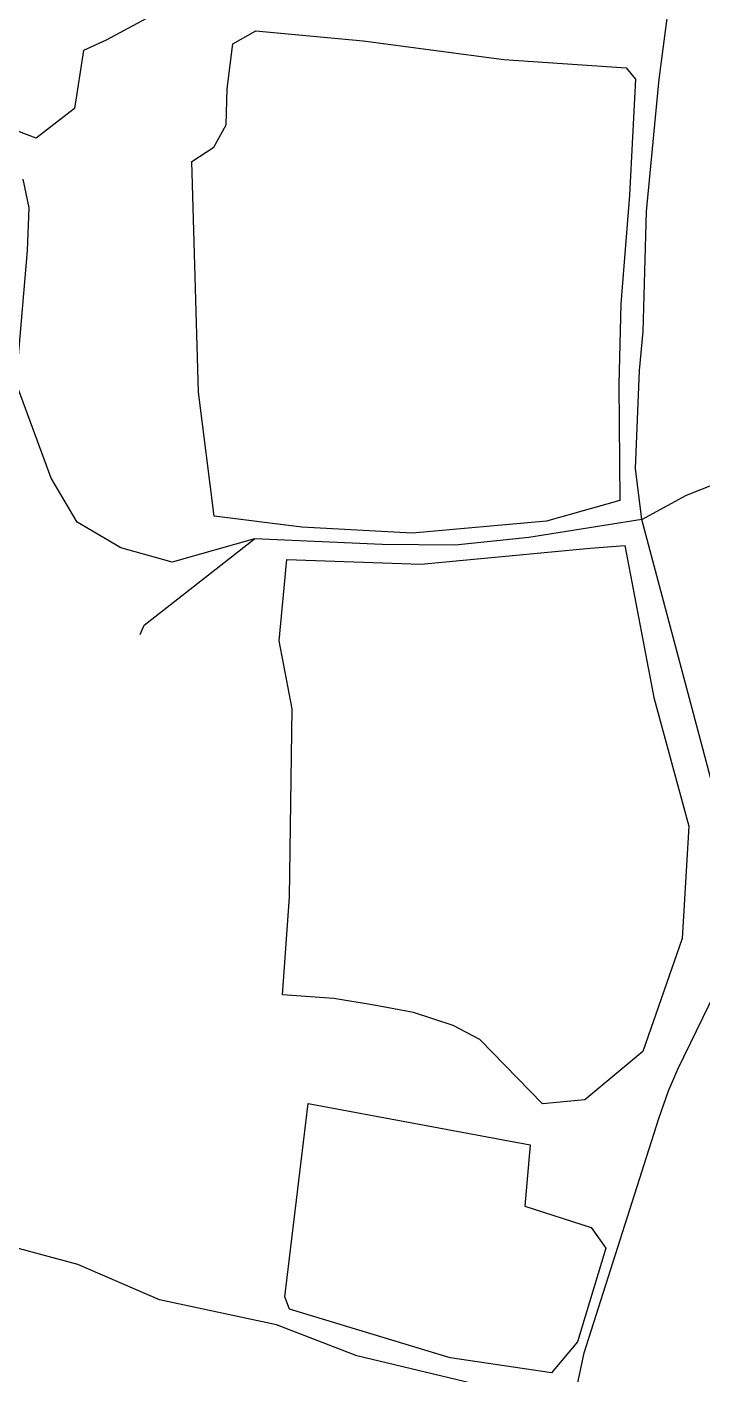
# Model space of a CAD drawing. Header units: metres. Extents: x 495416 to 499623, y 145710 to 148340.
# Drawn here: x 497764 to 498184, y 146437 to 147276 of the extents above; entities that cross this region are included whole.
import ezdxf

# ---------------------------------------------------------------- set-up
doc = ezdxf.new("R2010")
doc.units = ezdxf.units.M
doc.layers.add('Fields', color=87, linetype='Continuous', lineweight=25, true_color=0x476d46)
doc.layers.add('Roads', color=56, linetype='Continuous', true_color=0x808000)

msp = doc.modelspace()

# ---------------------------------------------------------------- linework, layer by layer
at = {"layer": 'Fields'}
for p, q in [((497846.29, 147285.2), (497813.39, 147267.51)), ((497892.23, 147265.26), (497906.57, 147273.4)), ((497906.57, 147273.4), (497973.39, 147267.1)), ((497813.39, 147267.51), (497799.39, 147261.08)), ((497888.68, 147237.28), (497892.23, 147265.26)), ((497973.39, 147267.1), (498060.86, 147255.57)), ((497799.39, 147261.08), (497793.71, 147225.05)), ((498060.86, 147255.57), (498136.95, 147250.28)), ((498136.95, 147250.28), (498142.72, 147243.37)), ((498142.72, 147243.37), (498139.02, 147171.16)), ((497888.01, 147214.94), (497888.68, 147237.28)), ((497793.71, 147225.05), (497769.98, 147206.52)), ((497769.98, 147206.52), (497745.72, 147215.6)), ((497880.4, 147201.04), (497888.01, 147214.94)), ((497866.78, 147192.08), (497880.4, 147201.04)), ((497870.93, 147048.43), (497866.78, 147192.08)), ((498139.02, 147171.16), (498133.57, 147103.41)), ((498133.57, 147103.41), (498132.27, 147053.14)), ((497880.55, 146971.31), (497870.93, 147048.43)), ((498132.27, 147053.14), (498132.95, 146981)), ((498132.95, 146981), (498087.45, 146968.21)), ((497935.26, 146964.32), (497880.55, 146971.31)), ((498003.87, 146960.57), (497935.26, 146964.32)), ((498087.45, 146968.21), (498003.87, 146960.57)), ((498009.23, 146941.39), (498114.53, 146951.34)), ((498114.53, 146951.34), (498135.99, 146952.94)), ((498135.99, 146952.94), (498154.12, 146858.4)), ((497921.05, 146893.61), (497925.86, 146944.25)), ((497925.86, 146944.25), (498009.23, 146941.39)), ((497929.14, 146851.33), (497921.05, 146893.61)), ((498154.12, 146858.4), (498175.95, 146778.23)), ((497927.58, 146733.95), (497929.14, 146851.33)), ((498175.95, 146778.23), (498171.71, 146708.27)), ((497923.18, 146673.14), (497927.58, 146733.95)), ((498171.71, 146708.27), (498147.18, 146637.92)), ((497955.04, 146670.91), (497923.18, 146673.14)), ((497980.12, 146666.86), (497955.04, 146670.91)), ((498004.63, 146662.23), (497980.12, 146666.86)), ((498029.21, 146654.19), (498004.63, 146662.23)), ((498045.86, 146645.45), (498029.21, 146654.19)), ((498084.9, 146605.37), (498045.86, 146645.45)), ((498147.18, 146637.92), (498111.13, 146607.86)), ((497924.51, 146485.29), (497939.21, 146605.49)), ((497939.21, 146605.49), (498077.23, 146579.75)), ((498111.13, 146607.86), (498084.9, 146605.37)), ((498077.23, 146579.75), (498073.87, 146541.57)), ((498073.87, 146541.57), (498115.23, 146528.32)), ((498115.23, 146528.32), (498124.19, 146515.57)), ((497795.86, 146505.29), (497745.61, 146518.85)), ((498124.19, 146515.57), (498106.73, 146457.13)), ((497846.6, 146483.45), (497795.86, 146505.29)), ((497927.54, 146477.47), (497924.51, 146485.29)), ((497919.4, 146467.76), (497846.6, 146483.45)), ((498027.54, 146447.19), (497927.54, 146477.47)), ((497969.39, 146448.54), (497919.4, 146467.76)), ((498106.73, 146457.13), (498090.49, 146438.01)), ((498094.25, 146418.69), (497969.39, 146448.54)), ((498090.49, 146438.01), (498027.54, 146447.19))]:
    msp.add_line(p, q, dxfattribs=at)
at = {"layer": 'Roads'}
for points in [[(498194.85, 146788.29), (498184, 146828.95), (498146.58, 146969.15), (498142.63, 147000.92), (498145.28, 147061.89), (498147.44, 147086.26), (498149.48, 147160.95), (498157.47, 147243.2), (498180.6, 147420.05), (498183.36, 147441.16), (498197.94, 147552.64)], [(497758.44, 147066.08), (497764.46, 147136.64), (497765.66, 147163.1), (497761.76, 147181.02)], [(498146.58, 146969.15), (498076.41, 146957.95), (498030.47, 146953.22), (497985.21, 146953.56), (497905.8, 146957.07), (497854.43, 146942.64), (497822.64, 146951.44), (497795.39, 146967.41), (497779.24, 146994.78), (497757.4, 147053.99)], [(498146.58, 146969.15), (498174.53, 146984.2), (498287.28, 147028.87)], [(497834.56, 146897.48), (497836.52, 146901.96), (497837.11, 146903.28), (497905.8, 146957.07)], [(498032.5, 146063.32), (498077.54, 146272.27), (498091.84, 146361.19), (498110.81, 146450.36), (498157.3, 146596.26), (498163.3, 146613.47), (498168.98, 146626.89), (498192.3, 146674.69)]]:
    msp.add_lwpolyline(points, dxfattribs=at)

doc.saveas('drawing.dxf')
